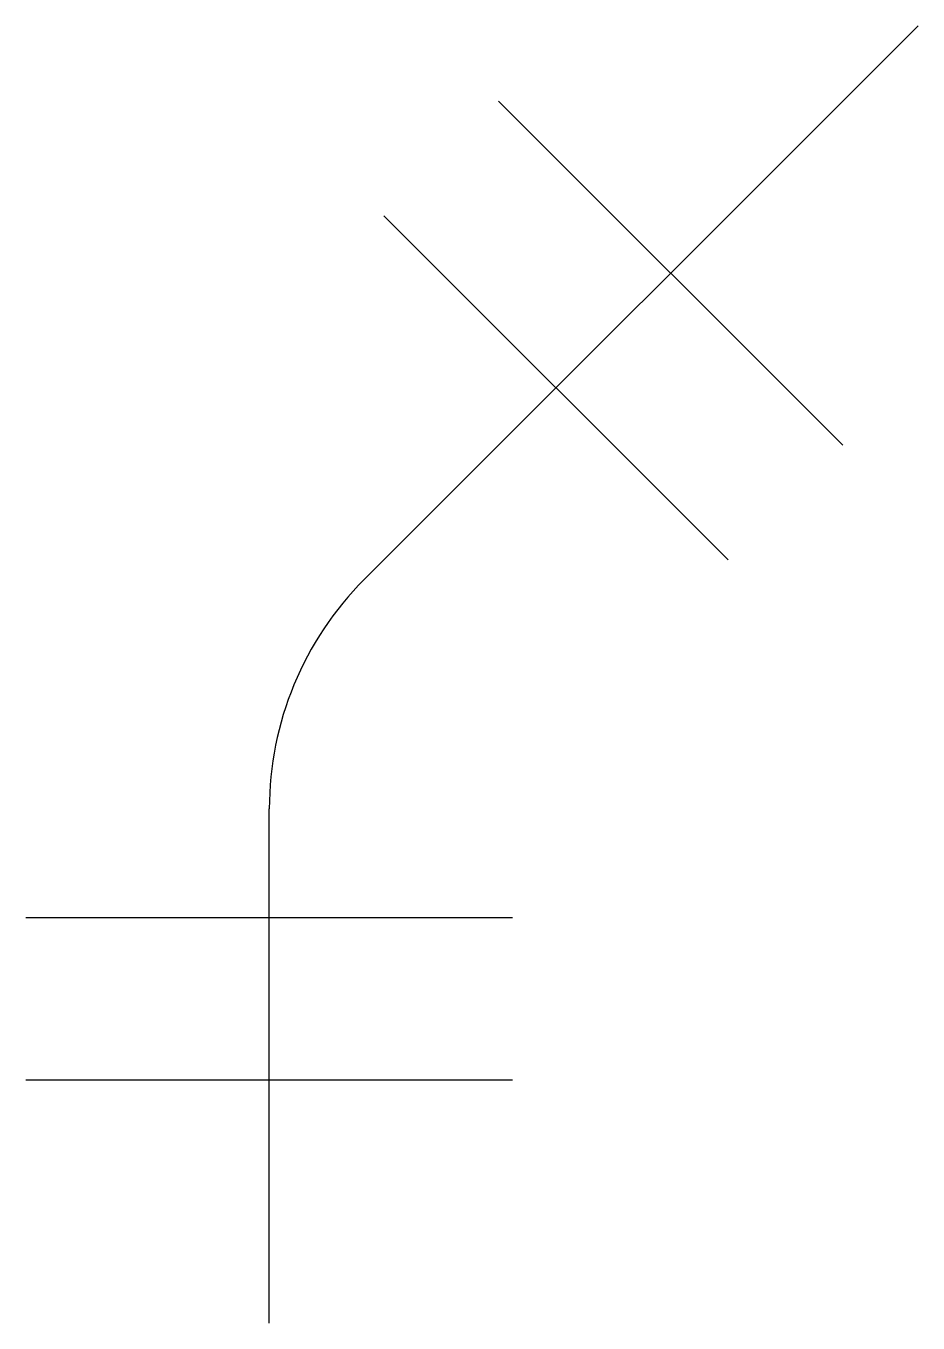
# Model space of a CAD drawing. Header units: inches. Extents: x -0.32 to 0.78, y -0.39 to 1.21.
import ezdxf

# ---------------------------------------------------------------- set-up
doc = ezdxf.new("R2010")
doc.units = ezdxf.units.IN
doc.header["$MEASUREMENT"] = 0

msp = doc.modelspace()

# ---------------------------------------------------------------- linework, layer by layer
at = {"color": 7}
for p, q in [((0.1019, 0.5235), (0.7848, 1.2063)), ((0.6919, 0.6891), (0.2676, 1.1134)), ((0.1262, 0.972), (0.5505, 0.5477)), ((-0.0152, -0.3937), (-0.0152, 0.2406)), ((0.2848, 0.1063), (-0.3152, 0.1063)), ((-0.3152, -0.0937), (0.2848, -0.0937))]:
    msp.add_line(p, q, dxfattribs=at)
msp.add_arc((0.3848, 0.2406), 0.4, 135, 180, dxfattribs=at)

doc.saveas('drawing.dxf')
